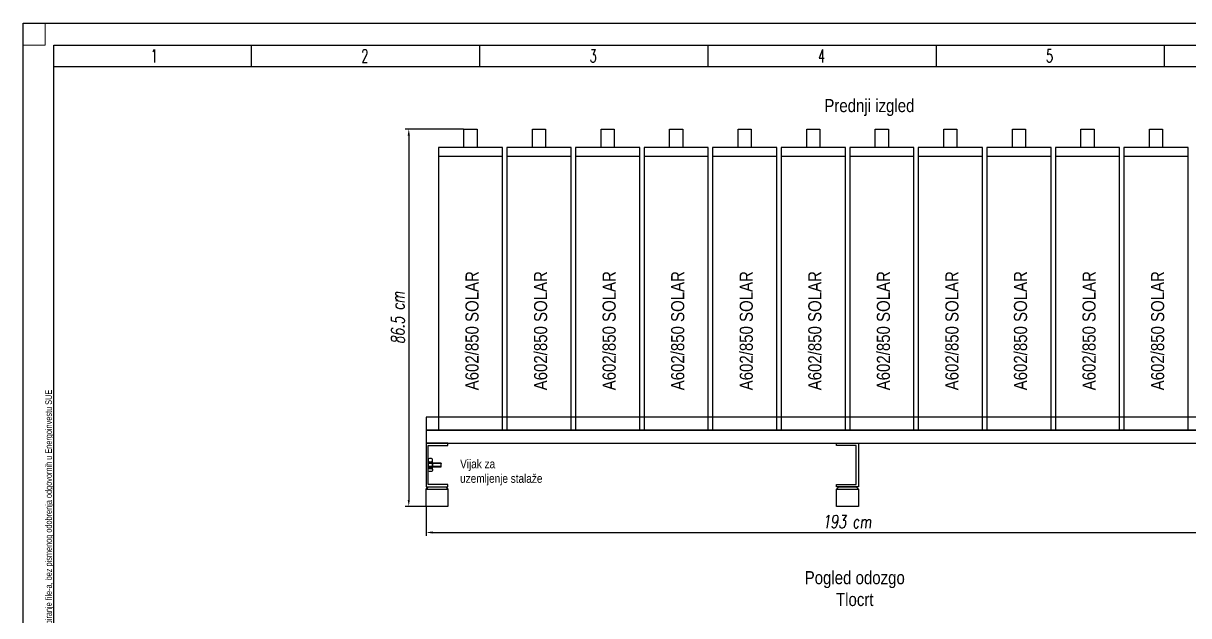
# Model space of a CAD drawing. Header units: millimetres. Extents: x 9130 to 9550, y -18883 to -17651.
# Drawn here: x 9129.7 to 9396.5, y -18317 to -18181.3 of the extents above; entities that cross this region are included whole.
import ezdxf

# ---------------------------------------------------------------- set-up
doc = ezdxf.new("R2010")
doc.units = ezdxf.units.MM
for name, color, linetype in [('01-KOSTUR ORMARA', 7, 'Continuous'), ('02-MODULI', 7, 'Continuous'), ('DIMENS', 4, 'Continuous'), ('OO cn60', 1, 'Continuous')]:
    doc.layers.add(name, color=color, linetype=linetype)
doc.styles.add('ARIAL NARROW', font='ARIALN.TTF')
doc.styles.add('KOTE ZA MONNTAZU', font='simplex.shx', dxfattribs={"width": 0.7, "oblique": 8, "height": 3})
doc.styles.add('simboli', font='symbol.ttf', dxfattribs={"width": 0.6, "height": 2.2})
doc.dimstyles.new('Copy of KOTE ZA MONTAZU u cm', dxfattribs={"dimscale": 0, "dimtxt": 3, "dimasz": 1.5, "dimexe": 0.8, "dimexo": 0.1, "dimgap": 1, "dimtad": 1, "dimdec": 1, "dimzin": 12, "dimdsep": 46, "dimtxsty": 'KOTE ZA MONNTAZU', "dimcen": 1.5, "dimclrt": 1, "dimadec": 0, "dimazin": 0, "dimtfac": 1, "dimtdec": 1, "dimtmove": 0, "dimatfit": 3, "dimfxl": 1, "dimtolj": 2, "dimtzin": 0, "dimarcsym": 0})

# ---------------------------------------------------------------- blocks, each defined once
blk = doc.blocks.new('Zaglavlje A3 prazno-Sue')
at = {"color": 7, "true_color": 0xffffff}
blk.add_lwpolyline([(0, 297), (420, 297), (420, 0), (0, 0)], close=True, dxfattribs=at)
at = {"color": 7, "lineweight": 0, "true_color": 0xffffff}
blk.add_lwpolyline([(5, 292), (0, 292), (0, 297), (5, 297)], close=True, dxfattribs=at)
at = {"layer": '01-KOSTUR ORMARA'}
for p, q in [((52.27, 287.1), (52.27, 292)), ((104.54, 287.1), (104.54, 292)), ((156.82, 287.1), (156.82, 292)), ((209.09, 287.1), (209.09, 292)), ((261.36, 287.1), (261.36, 292))]:
    blk.add_line(p, q, dxfattribs=at)
blk.add_lwpolyline([(7, 292), (415, 292), (415, 5), (7, 5)], close=True, dxfattribs=at)
blk.add_lwpolyline([(7, 287.1), (410.1, 287.1), (410.1, 5)], dxfattribs=at)
at = {"color": 7, "width": 0.7}
blk.add_text('Ne dijeliti ovaj dokument reprodukovan u bilo kojoj formi ili na bilo koji način uključujući fotokopiranje i kopiranje file-a, bez pismenog odobrenja odgovornih u Energoinvestu SUE', height=1.5, rotation=90, dxfattribs=at).set_placement((6.54, 81.88))
at = {"layer": 'OO cn60', "color": 0, "linetype": 'Continuous', "char_height": 3, "width": 8.2385, "attachment_point": 2, "style": 'simboli'}
for s, insert in [('{\\Fsimplex|c238;1}', (29.95, 291.02)), ('{\\Fsimplex|c238;2}', (78.22, 291.02)), ('{\\Fsimplex|c0;3}', (130.49, 291.02)), ('{\\Fsimplex|c238;4}', (182.76, 291.02)), ('{\\Fsimplex|c238;5}', (235.03, 291.02))]:
    blk.add_mtext(s, dxfattribs=dict(at, insert=insert))
blk = doc.blocks.new('*D365')
at = {"layer": '02-MODULI', "color": 0, "lineweight": -2, "transparency": 16777216}
for p, q in [((9221.92, -18292.11), (9221.92, -18298.77)), ((9414.92, -18292.11), (9414.92, -18298.77)), ((9223.42, -18297.97), (9413.42, -18297.97))]:
    blk.add_line(p, q, dxfattribs=at)
at = {"layer": '02-MODULI', "color": 0, "transparency": 16777216}
for points in [[(9223.42, -18297.72), (9223.42, -18298.22), (9221.92, -18297.97)], [(9413.42, -18297.72), (9413.42, -18298.22), (9414.92, -18297.97)]]:
    blk.add_solid(points, dxfattribs=at)
at = {"layer": 'Defpoints', "color": 0, "transparency": 16777216}
for p in [(9221.92, -18292.01), (9414.92, -18292.01), (9414.92, -18297.97)]:
    blk.add_point(p, dxfattribs=at)
at = {"layer": '02-MODULI', "color": 1, "transparency": 16777216, "insert": (9318.27, -18295.47), "char_height": 3, "attachment_point": 5, "style": 'KOTE ZA MONNTAZU'}
blk.add_mtext('\\A2;193 cm', dxfattribs=at)
blk = doc.blocks.new('*D366')
at = {"color": 0, "lineweight": -2, "transparency": 16777216}
for p, q in [((9230.47, -18205.51), (9217.14, -18205.51)), ((9217.94, -18207.01), (9217.94, -18290.51)), ((9221.82, -18292.01), (9217.14, -18292.01))]:
    blk.add_line(p, q, dxfattribs=at)
at = {"color": 0, "transparency": 16777216}
for points in [[(9217.69, -18207.01), (9218.19, -18207.01), (9217.94, -18205.51)], [(9217.69, -18290.51), (9218.19, -18290.51), (9217.94, -18292.01)]]:
    blk.add_solid(points, dxfattribs=at)
at = {"layer": 'Defpoints', "color": 0, "transparency": 16777216}
for p in [(9230.57, -18205.51), (9217.94, -18292.01), (9221.92, -18292.01)]:
    blk.add_point(p, dxfattribs=at)
at = {"color": 1, "transparency": 16777216, "insert": (9215.44, -18248.76), "char_height": 3, "attachment_point": 5, "rotation": 90, "style": 'KOTE ZA MONNTAZU'}
blk.add_mtext('\\A2;86.5 cm', dxfattribs=at)

msp = doc.modelspace()

# ---------------------------------------------------------------- linework, layer by layer
at = {"color": 1}
for points in [[(9230.5668, -18209.705), (9230.5668, -18205.505), (9233.5668, -18205.505), (9233.5668, -18209.705), (9224.7168, -18209.705), (9224.7168, -18211.705), (9239.4168, -18211.705), (9239.4168, -18209.705), (9224.7168, -18209.705), (9224.7168, -18274.505), (9239.4168, -18274.505), (9239.4168, -18209.705)], [(9246.2668, -18209.705), (9246.2668, -18205.505), (9249.2668, -18205.505), (9249.2668, -18209.705), (9240.4168, -18209.705), (9240.4168, -18211.705), (9255.1168, -18211.705), (9255.1168, -18209.705), (9240.4168, -18209.705), (9240.4168, -18274.505), (9255.1168, -18274.505), (9255.1168, -18209.705)], [(9261.9668, -18209.705), (9261.9668, -18205.505), (9264.9668, -18205.505), (9264.9668, -18209.705), (9256.1168, -18209.705), (9256.1168, -18211.705), (9270.8168, -18211.705), (9270.8168, -18209.705), (9256.1168, -18209.705), (9256.1168, -18274.505), (9270.8168, -18274.505), (9270.8168, -18209.705)], [(9277.6668, -18209.705), (9277.6668, -18205.505), (9280.6668, -18205.505), (9280.6668, -18209.705), (9271.8168, -18209.705), (9271.8168, -18211.705), (9286.5168, -18211.705), (9286.5168, -18209.705), (9271.8168, -18209.705), (9271.8168, -18274.505), (9286.5168, -18274.505), (9286.5168, -18209.705)], [(9293.3668, -18209.705), (9293.3668, -18205.505), (9296.3668, -18205.505), (9296.3668, -18209.705), (9287.5168, -18209.705), (9287.5168, -18211.705), (9302.2168, -18211.705), (9302.2168, -18209.705), (9287.5168, -18209.705), (9287.5168, -18274.505), (9302.2168, -18274.505), (9302.2168, -18209.705)], [(9309.0668, -18209.705), (9309.0668, -18205.505), (9312.0668, -18205.505), (9312.0668, -18209.705), (9303.2168, -18209.705), (9303.2168, -18211.705), (9317.9168, -18211.705), (9317.9168, -18209.705), (9303.2168, -18209.705), (9303.2168, -18274.505), (9317.9168, -18274.505), (9317.9168, -18209.705)], [(9324.7668, -18209.705), (9324.7668, -18205.505), (9327.7668, -18205.505), (9327.7668, -18209.705), (9318.9168, -18209.705), (9318.9168, -18211.705), (9333.6168, -18211.705), (9333.6168, -18209.705), (9318.9168, -18209.705), (9318.9168, -18274.505), (9333.6168, -18274.505), (9333.6168, -18209.705)], [(9340.4668, -18209.705), (9340.4668, -18205.505), (9343.4668, -18205.505), (9343.4668, -18209.705), (9334.6168, -18209.705), (9334.6168, -18211.705), (9349.3168, -18211.705), (9349.3168, -18209.705), (9334.6168, -18209.705), (9334.6168, -18274.505), (9349.3168, -18274.505), (9349.3168, -18209.705)], [(9356.1668, -18209.705), (9356.1668, -18205.505), (9359.1668, -18205.505), (9359.1668, -18209.705), (9350.3168, -18209.705), (9350.3168, -18211.705), (9365.0168, -18211.705), (9365.0168, -18209.705), (9350.3168, -18209.705), (9350.3168, -18274.505), (9365.0168, -18274.505), (9365.0168, -18209.705)], [(9371.8668, -18209.705), (9371.8668, -18205.505), (9374.8668, -18205.505), (9374.8668, -18209.705), (9366.0168, -18209.705), (9366.0168, -18211.705), (9380.7168, -18211.705), (9380.7168, -18209.705), (9366.0168, -18209.705), (9366.0168, -18274.505), (9380.7168, -18274.505), (9380.7168, -18209.705)], [(9387.5668, -18209.705), (9387.5668, -18205.505), (9390.5668, -18205.505), (9390.5668, -18209.705), (9381.7168, -18209.705), (9381.7168, -18211.705), (9396.4168, -18211.705), (9396.4168, -18209.705), (9381.7168, -18209.705), (9381.7168, -18274.505), (9396.4168, -18274.505), (9396.4168, -18209.705)]]:
    msp.add_lwpolyline(points, dxfattribs=at)
at = {"layer": '02-MODULI', "color": 1}
for points in [[(9222.6568, -18281.7429), (9223.1337, -18281.7429, 0.41421356), (9223.3737, -18281.5029), (9223.3737, -18281.245, 0.41421356), (9223.1337, -18281.005), (9222.6568, -18281.005, 0.41421356), (9222.4168, -18281.245), (9222.4168, -18281.5029, 0.41421356)], [(9222.4168, -18283.0272), (9222.4168, -18281.9829, -0.41421356), (9222.6568, -18281.7429), (9223.1337, -18281.7429, -0.41421356), (9223.3737, -18281.9829), (9223.3737, -18283.0272, -0.41421356), (9223.1337, -18283.2672), (9222.6568, -18283.2672, -0.41421356)], [(9222.4168, -18283.765), (9222.4168, -18283.5072, -0.41421356), (9222.6568, -18283.2672), (9223.1337, -18283.2672, -0.41421356), (9223.3737, -18283.5072), (9223.3737, -18283.765, -0.41421356), (9223.1337, -18284.005), (9222.6568, -18284.005, -0.41421356)]]:
    msp.add_lwpolyline(points, format="xyb", close=True, dxfattribs=at)
for points in [[(9222.4168, -18283.5072), (9222.4168, -18281.5029)], [(9223.3969, -18282.105), (9222.4168, -18282.105), (9222.4168, -18282.905)], [(9225.3539, -18282.105), (9225.3539, -18282.185), (9222.4168, -18282.185)], [(9225.3539, -18282.905), (9225.3539, -18282.825), (9222.4168, -18282.825)], [(9222.4168, -18282.905), (9223.3969, -18282.905)], [(9223.3737, -18283.5072), (9223.3737, -18281.5029)], [(9223.3737, -18282.905), (9225.3539, -18282.905), (9225.3539, -18282.105), (9223.3737, -18282.105)]]:
    msp.add_lwpolyline(points, dxfattribs=at)
at = {"layer": 'DIMENS', "color": 2}
msp.add_lwpolyline([(9221.9168, -18274.505), (9414.9168, -18274.505), (9414.9168, -18271.505), (9221.9168, -18271.505)], close=True, dxfattribs=at)
at = {"layer": 'DIMENS', "color": 1}
msp.add_lwpolyline([(9221.9168, -18277.505), (9414.9168, -18277.505), (9414.9168, -18274.505), (9221.9168, -18274.505)], close=True, dxfattribs=at)
at = {"layer": 'DIMENS', "color": 6}
for points in [[(9226.9168, -18277.505), (9221.9168, -18277.505), (9221.9168, -18287.505), (9226.9168, -18287.505), (9226.9168, -18287.005), (9222.4168, -18287.005), (9222.4168, -18278.005), (9226.9168, -18278.005), (9226.9168, -18277.505)], [(9315.9168, -18277.505), (9320.9168, -18277.505), (9320.9168, -18287.505), (9315.9168, -18287.505), (9315.9168, -18287.005), (9320.4168, -18287.005), (9320.4168, -18278.005), (9315.9168, -18278.005), (9315.9168, -18277.505)]]:
    msp.add_lwpolyline(points, dxfattribs=at)
at = {"layer": 'DIMENS'}
for points in [[(9222.4168, -18287.505), (9226.4168, -18287.505), (9226.9168, -18288.005), (9226.9168, -18292.005), (9221.9168, -18292.005), (9221.9168, -18288.005), (9222.4168, -18287.505), (9221.9168, -18288.005), (9226.9168, -18288.005)], [(9316.4168, -18287.505), (9320.4168, -18287.505), (9320.9168, -18288.005), (9320.9168, -18292.005), (9315.9168, -18292.005), (9315.9168, -18288.005), (9316.4168, -18287.505), (9315.9168, -18288.005), (9320.9168, -18288.005)]]:
    msp.add_lwpolyline(points, dxfattribs=at)

# ---------------------------------------------------------------- block references
msp.add_blockref('Zaglavlje A3 prazno-Sue', (9129.6679, -18478.2527))

# ---------------------------------------------------------------- texts
at = {"layer": '02-MODULI', "width": 48.081008, "style": 'ARIAL NARROW'}
for s, insert, char_height, attachment_point in [('Prednji izgled', (9323.4197, -18198.6199), 3, 2), ('Vijak za\\Puzemljenje stalaže', (9229.7037, -18281.2491), 2, 1), ('Pogled odozgo\\PTlocrt', (9320.0688, -18306.8279), 3, 2)]:
    msp.add_mtext(s, dxfattribs=dict(at, insert=insert, char_height=char_height, attachment_point=attachment_point))
at = {"layer": '02-MODULI', "char_height": 3, "width": 48.081008, "attachment_point": 2, "rotation": 90, "style": 'ARIAL NARROW'}
for insert in [(9230.9236, -18251.7235), (9246.6236, -18251.7235), (9262.3236, -18251.7235), (9278.0236, -18251.7235), (9293.7236, -18251.7235), (9309.4236, -18251.7235), (9325.1236, -18251.7235), (9340.8236, -18251.7235), (9356.5236, -18251.7235), (9372.2236, -18251.7235), (9387.9236, -18251.7235)]:
    msp.add_mtext('A602/850 SOLAR', dxfattribs=dict(at, insert=insert))

# ---------------------------------------------------------------- dimensions: what is measured, and where the dimension line sits
at = {"color": 4}
dim = msp.add_linear_dim(base=(9217.9404, -18292.005), p1=(9230.5668, -18205.505), p2=(9221.9168, -18292.005), angle=90, dimstyle='Copy of KOTE ZA MONTAZU u cm', override={"dimscale": 1, "dimpost": ' cm'}, dxfattribs=at)
dim.commit()
dim.dimension.update_dxf_attribs({"geometry": '*D366', "text_midpoint": (9217.9404, -18248.755), "dimtype": 160})
at = {"layer": '02-MODULI', "color": 4}
dim = msp.add_linear_dim(base=(9414.9168, -18297.971), p1=(9221.9168, -18292.005), p2=(9414.9168, -18292.005), dimstyle='Copy of KOTE ZA MONTAZU u cm', override={"dimscale": 1, "dimpost": ' cm'}, dxfattribs=at)
dim.commit()
dim.dimension.update_dxf_attribs({"geometry": '*D365', "text_midpoint": (9318.2681, -18297.971), "dimtype": 160})

doc.saveas('drawing.dxf')
